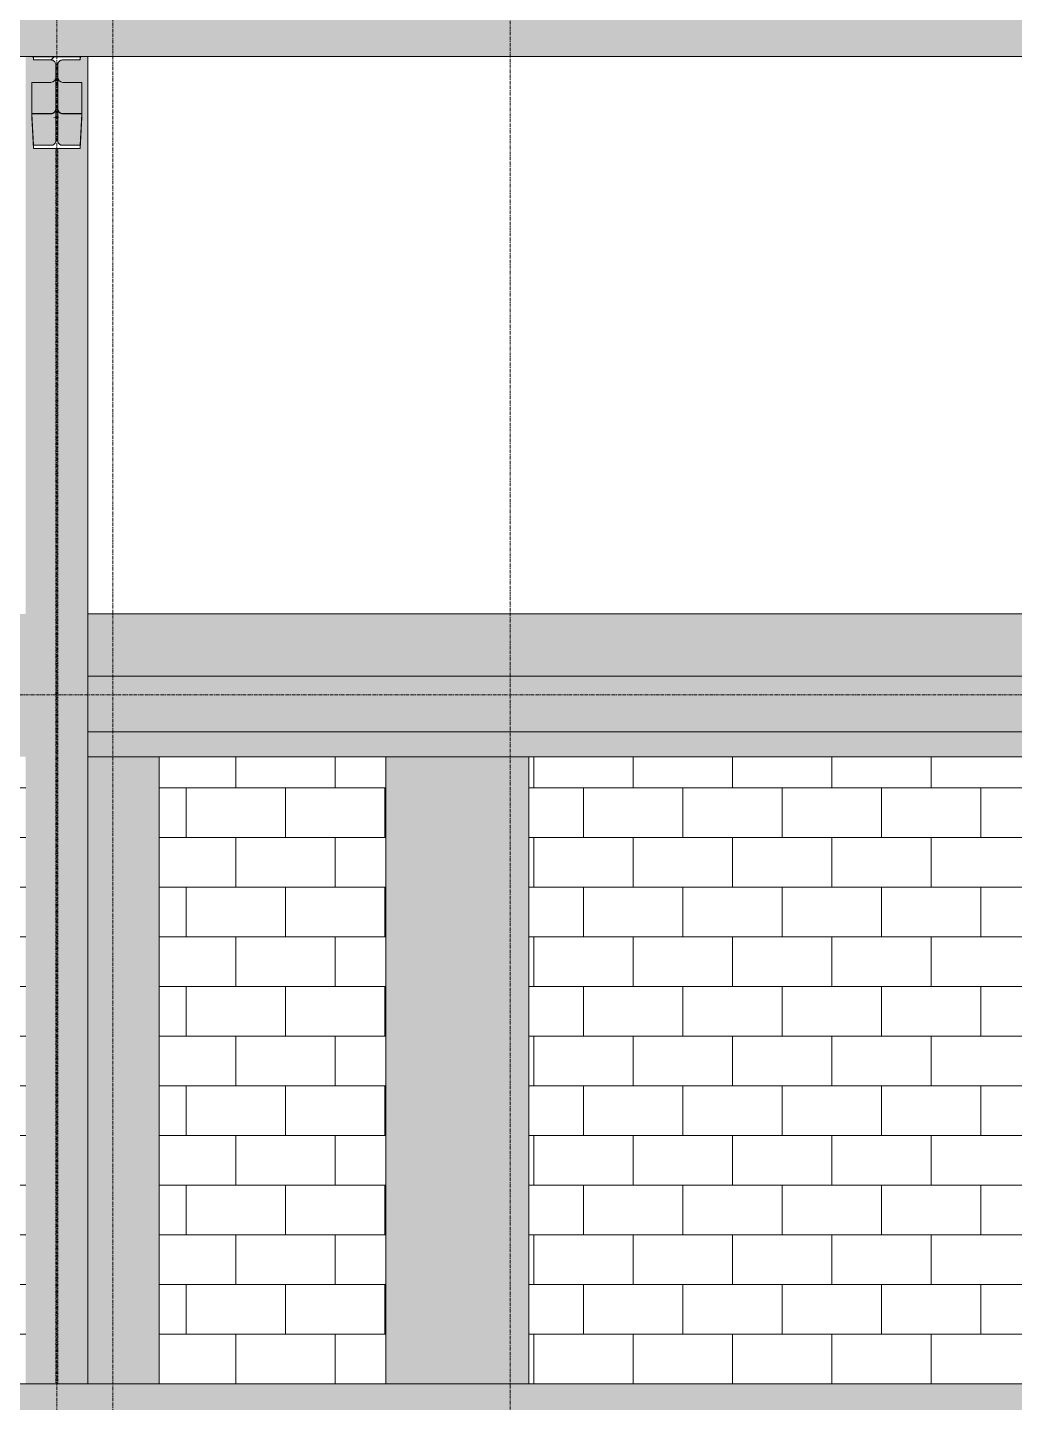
# Model space of a CAD drawing. Header units: inches. Extents: x 1352 to 6578, y -201 to 490.
# Drawn here: x 2707.5 to 2866.4, y -3 to 218.5 of the extents above; entities that cross this region are included whole.
import ezdxf

# ---------------------------------------------------------------- set-up
doc = ezdxf.new("R2010")
doc.units = ezdxf.units.IN
doc.header["$MEASUREMENT"] = 0
doc.linetypes.add('Grid Line 1_2_', pattern=[0.875, 0.5, -0.125, 0.125, -0.125])
doc.linetypes.add('Hidden 1_8_', pattern=[0.1875, 0.125, -0.0625])
for name, color, linetype, lineweight in [('A-FLOR-LEVL', 51, 'Continuous', 9), ('A-ROOF', 132, 'Continuous', 13), ('A-ROOF-PATT', 132, 'Continuous', 9), ('A-WALL', 113, 'Continuous', 13), ('A-WALL-PATT', 111, 'Continuous', 13), ('C-BLDG-PADS', 91, 'Continuous', 13), ('S-BEAM', 12, 'Continuous', 13), ('S-COLS', 52, 'Continuous', 13), ('S-GRID', 1, 'Continuous', 9)]:
    doc.layers.add(name, color=color, linetype=linetype, lineweight=lineweight)
pattern_1 = [(50, (2839.867, 132.76), (27.5427, -2.40992), [2.88, -31.68]), (355, (2839.867, 132.76), (-5.32784, 28.88427), [2.304, -25.344]), (100.451, (2842.163, 132.558), (22.2153, 26.47393), [2.448, -26.924]), (46.184, (2839.867, 140.44), (40.9819, -6.3564), [4.32, -47.52]), (96.636, (2843.283, 139.91), (35.8907, 37.4062), [3.671, -40.386]), (351.184, (2839.867, 140.44), (35.891, 37.4062), [3.456, -38.016]), (21, (2843.707, 138.52), (22.92104, -15.46073), [2.88, -31.68]), (326, (2843.707, 138.52), (9.34353, 27.84574), [2.304, -25.344]), (71.451, (2845.617, 137.23), (32.26477, 12.3844), [2.448, -26.924]), (37.5, (2839.867, 132.759), (0.466855, 12.78271), [1.267, -23.77, 1.267, -24.461, -25.44]), (37.5, (2839.867, 132.759), (0.466855, 12.78271), [-50.765, 1.267, -24.173]), (7.5, (2839.867, 132.759), (10.10159, 15.14509), [1.267, -13.402, 1.267, -23.194, -9.696]), (7.5, (2839.867, 132.759), (10.10159, 15.14509), [-39.13, 1.267, -8.429]), (327.5, (2831.304, 132.759), (20.49916, -0.86578), [1.267, -8.333, 1.267, -28.685, -39.744]), (327.5, (2831.304, 132.759), (20.49916, -0.86578), [-39.552, 1.267, -38.477]), (317.5, (2827.464, 132.759), (22.39478, 3.8443), [1.267, -11.213, 1.267, -18.624, -28.224]), (317.5, (2827.464, 132.759), (22.39478, 3.8443), [-32.371, 1.267, -26.957])]

# ---------------------------------------------------------------- blocks, each defined once
blk = doc.blocks.new('Conc Beam - Conc Beam-1196117-BUILDING SECTION - EAST_WEST - LOOKING SOUTH')
at = {"layer": 'S-BEAM', "lineweight": 9}
h = blk.add_hatch(dxfattribs=at)
h.set_pattern_fill('FP_2', color=9, style=0, pattern_type=2)
h.set_pattern_definition(pattern_1)
h.paths.add_polyline_path([(3003.2, 105), (3003.2, 114), (2717.2, 114), (2717.2, 105), (2995.35, 105)], flags=0)
h.paths.add_polyline_path([(1946.2, 105), (2059.2, 105), (2059.2, 114), (1946.2, 114)], flags=0)
h.paths.add_polyline_path([(2069.2, 105), (2383.2, 105), (2383.2, 114), (2069.2, 114)], flags=0)
h.paths.add_polyline_path([(2707.2, 105), (2707.2, 114), (2393.2, 114), (2393.2, 105), (2702.7, 105)], flags=0)
h = blk.add_hatch(dxfattribs=at)
h.set_pattern_fill('FP_1', color=9, style=0, pattern_type=2)
h.set_pattern_definition([(15.684, (2839.867, 266.494), (27.54289, -0.567414), [1.923, -21.151]), (358.819, (2839.867, 266.494), (-5.32787, 6.80526), [2.296, -25.253]), (128.059, (2842.163, 266.446), (22.21534, 6.23736), [0.72, -7.923]), (13.796, (2839.867, 268.303), (40.98236, -1.49731), [3.08, -33.877]), (116.279, (2843.283, 268.178), (35.8904, 8.813), [0.958, -10.541]), (357.907, (2839.867, 268.303), (35.89081, 8.81309), [3.417, -37.592]), (5.168, (2843.707, 267.851), (22.92125, -3.642143), [2.7, -29.697]), (350.97, (2843.707, 267.851), (9.343534, 6.56083), [1.934, -21.275]), (35.075, (2845.617, 267.547), (32.26462, 2.91765), [0.951, -10.465]), (10.247, (2839.867, 266.494), (0.466623, 3.012051), [1.022, -19.163, 1.022, -19.721, -20.51]), (10.247, (2839.867, 266.494), (0.466623, 3.012051), [-40.927, 1.022, -19.488]), (1.777, (2839.867, 266.494), (10.102217, 3.567981), [1.257, -13.293, 1.257, -23.006, -9.618]), (1.777, (2839.867, 266.494), (10.102217, 3.567981), [-38.813, 1.257, -8.361]), (351.464, (2831.304, 266.494), (20.4988025, -0.203912), [1.081, -7.107, 1.081, -24.464, -33.895]), (351.464, (2831.304, 266.494), (20.4988025, -0.203912), [-33.731, 1.081, -32.814]), (347.818, (2827.464, 266.494), (22.394407, 0.90578), [0.956, -8.457, 0.956, -14.047, -21.288]), (347.818, (2827.464, 266.494), (22.394407, 0.90578), [-24.416, 0.956, -20.333])])
h.paths.add_polyline_path([(3003.2, 101), (3003.2, 105), (2717.2, 105), (2717.2, 101), (2995.35, 101)], flags=0)
h.paths.add_polyline_path([(1946.2, 101), (2059.2, 101), (2059.2, 105), (1946.2, 105)], flags=0)
h.paths.add_polyline_path([(2069.2, 101), (2383.2, 101), (2383.2, 105), (2069.2, 105)], flags=0)
h.paths.add_polyline_path([(2707.2, 101), (2707.2, 105), (2393.2, 105), (2393.2, 101), (2702.7, 101)], flags=0)
at = {"layer": 'S-BEAM', "color": 8, "lineweight": 9}
for p, q in [((2717.2, 114), (3003.2, 114)), ((3003.2, 105), (2717.2, 105)), ((3003.2, 101), (2717.2, 101))]:
    blk.add_line(p, q, dxfattribs=at)
blk = doc.blocks.new('W-Wide Flange - GIRDER - T_B_D_ - 2-V11-BUILDING SECTION - EAST_WEST - LOOKING SOUTH')
at = {"layer": 'S-BEAM', "lineweight": 9}
for points in [[(2384.18, 204.59), (2387.24, 204.62), (2387.24, 209.62), (2384.18, 209.62), (2384.18, 204.59)], [(2387.24, 204.59), (2387.44, 204.62), (2387.73, 204.77), (2387.87, 204.92), (2387.93, 204.99), (2388.01, 205.19), (2388.04, 205.39), (2388.01, 210.21), (2387.84, 209.9), (2387.8, 209.85), (2387.64, 209.72), (2387.44, 209.64), (2387.24, 209.62), (2387.24, 204.62)], [(2389.17, 204.59), (2389.15, 209.62), (2388.96, 209.64), (2388.77, 209.72), (2388.56, 209.9), (2388.48, 210.02), (2388.4, 210.21), (2388.37, 210.21), (2388.4, 205.19), (2388.54, 204.92), (2388.68, 204.77), (2388.77, 204.7), (2389, 204.62), (2389.15, 204.6)], [(2392.23, 204.59), (2392.23, 209.62), (2389.17, 209.62), (2389.17, 204.59), (2392.23, 204.59)]]:
    blk.add_hatch(color=254, dxfattribs=at).paths.add_polyline_path(points, flags=0)
h = blk.add_hatch(color=254, dxfattribs=at)
h.paths.add_polyline_path([(2388.44, 204.02), (2388.44, 204.04), (2388.39, 204.34), (2388.47, 204.3), (2388.49, 204.34), (2388.52, 204.38), (2388.59, 204.38), (2388.49, 204.68), (2388.53, 204.7), (2388.4, 205.09), (2388.46, 204.99), (2388.56, 204.82), (2388.72, 204.68), (2388.89, 204.59), (2389.03, 204.55), (2389.49, 204.54), (2392.23, 204.54), (2392.23, 204.59), (2388.96, 204.62), (2388.68, 204.77), (2388.52, 204.94), (2388.42, 205.13), (2388.4, 205.19), (2388.37, 205.18), (2388.39, 204.02)], flags=0)
h.paths.add_polyline_path([(2387.93, 204.02), (2388.04, 204.02), (2388.01, 205.19), (2387.87, 204.92), (2387.72, 204.76), (2387.49, 204.64), (2387.29, 204.6), (2387.24, 204.59), (2384.18, 204.59), (2384.18, 204.54), (2387.44, 204.56), (2387.73, 204.71), (2387.88, 204.87), (2387.96, 205.01), (2387.99, 204.99), (2387.91, 204.77), (2387.92, 204.69), (2387.96, 204.65), (2387.9, 204.44), (2387.95, 204.45), (2387.99, 204.46), (2387.91, 204.19), (2387.85, 204.02), (2387.93, 204.09), (2387.93, 204.02)], flags=0)
h.paths.add_polyline_path([(2387.93, 204.09), (2387.91, 204.13), (2388.01, 204.27), (2388.01, 204.22), (2387.95, 204.11)], flags=0)
at = {"layer": 'S-BEAM', "color": 8, "lineweight": 9}
for p, q in [((2388.04, 212.61), (2388.04, 205.39)), ((2388.37, 205.39), (2388.37, 212.61)), ((2384.18, 209.62), (2387.24, 209.62)), ((2384.18, 209.62), (2384.18, 204.59)), ((2389.17, 209.62), (2392.23, 209.62)), ((2392.23, 204.59), (2392.23, 209.62)), ((2387.24, 204.59), (2384.18, 204.59)), ((2384.18, 204.59), (2384.18, 204.02)), ((2387.93, 204.02), (2388.04, 204.02)), ((2388.37, 204.02), (2388.45, 204.02)), ((2392.23, 204.59), (2389.17, 204.59)), ((2392.23, 204.02), (2392.23, 204.59))]:
    blk.add_line(p, q, dxfattribs=at)
for centre, start_param, end_param in [((2387.24, 210.42), 4.712389, 6.283185), ((2389.17, 210.42), 3.141593, 4.712389), ((2387.24, 205.39), 4.712389, 6.283185), ((2389.17, 205.39), 3.141593, 4.712389)]:
    blk.add_ellipse(centre, major_axis=(0.8, 0), ratio=0.999783, start_param=start_param, end_param=end_param, dxfattribs=at)
blk = doc.blocks.new('W-Wide Flange-Column - W10X49-1602557-BUILDING SECTION - EAST_WEST - LOOKING SOUTH')
at = {"layer": 'S-COLS', "color": 8, "linetype": 'Hidden 1_8_', "lineweight": 9}
for p, q in [((2064.05, 201.97), (2064.05, 200.21)), ((2064.36, 200.21), (2064.36, 201.97)), ((2064.05, 198.97), (2064.05, 0)), ((2064.36, 0), (2064.36, 198.97))]:
    blk.add_line(p, q, dxfattribs=at)

msp = doc.modelspace()

# ---------------------------------------------------------------- hatches: boundary and pattern name
at = {"layer": 'A-ROOF'}
h = msp.add_hatch(color=8, dxfattribs=at)
h.paths.add_polyline_path([(2451.86324, 114), (2707.20325, 114), (2707.20325, 124), (2393.20325, 124), (2393.20325, 114), (2410.05637, 114)], flags=0)
h.paths.add_polyline_path([(1946.20325, 114), (2059.20325, 114), (2059.20325, 124), (1942.39075, 124), (1942.39075, 114)], flags=0)
h.paths.add_polyline_path([(3003.20325, 114), (3003.20325, 124), (2717.20325, 124), (2717.20325, 114), (2995.35262, 114)], flags=0)
h.paths.add_polyline_path([(2069.20325, 114), (2383.20325, 114), (2383.20325, 124), (2069.20325, 124)], flags=0)
at = {"layer": 'A-ROOF-PATT'}
h = msp.add_hatch(dxfattribs=at)
h.set_pattern_fill('FP_5', color=8, style=0, pattern_type=2)
h.set_pattern_definition([(161.57, (2840.347, 133.239), (-3.8399538, -1.54e-05), [0, -27.322, 3.034, 0]), (18.43, (2839.387, 133.239), (-3.8399538, 1.54e-05), [0, -27.322, 3.034, 0]), (108.43, (2840.347, 133.239), (1.919622, -9.6005246), [9.106, -21.25]), (71.57, (2839.387, 133.239), (1.919622, 9.6005246), [9.106, -21.25])])
h.paths.add_polyline_path([(3105.2563, 213.77444), (3105.45325, 213.77444), (3105.45325, 221.77617), (1585.45325, 221.77617), (1585.45325, 213.77444), (3074.20325, 213.77444)], flags=0)
at = {"layer": 'A-WALL'}
msp.add_hatch(color=254, dxfattribs=at).paths.add_polyline_path([(2786.31824, 0), (2788.20325, 0), (2788.20325, 101), (2765.20325, 101), (2765.20325, 0)], flags=0)
at = {"layer": 'A-WALL-PATT', "lineweight": 9}
h = msp.add_hatch(dxfattribs=at)
h.set_pattern_fill('FP_7', color=9, style=0, pattern_type=2)
h.set_pattern_definition([(0, (3205.016, 0), (0, 8), []), (90, (3205.016, 0), (-8, 8), [8, -8])])
h.paths.add_polyline_path([(3016.20319, -6.00628), (3016.17187, -6), (3005.80434, -6.00628)], flags=0)
h.paths.add_polyline_path([(2735.53637, 0), (2765.20325, 0), (2765.20325, 101), (2728.70325, 101), (2728.70325, 0)], flags=0)
h.paths.add_polyline_path([(1950.18074, 0), (2059.20325, 0), (2059.20325, 101), (1949.89075, 101), (1949.89075, 0)], flags=0)
h.paths.add_polyline_path([(2953.54574, 0), (2980.20325, 0), (2980.20325, 101), (2884.70325, 101), (2884.70325, 0)], flags=0)
h.paths.add_polyline_path([(2788.20325, 0), (2869.70325, 0), (2869.70325, 101), (2788.20325, 101), (2788.20325, 100.65548)], flags=0)
h.paths.add_polyline_path([(2707.20325, 0), (2707.20325, 101), (2573.20325, 101), (2573.20325, 0), (2702.70449, 0)], flags=0)
h.paths.add_polyline_path([(2117.40824, 0), (2120.20325, 0), (2120.20325, 101), (2104.70325, 101), (2104.70325, 0)], flags=0)
h.paths.add_polyline_path([(2550.20325, 0), (2550.20325, 101), (2416.70325, 101), (2416.70325, 0), (2451.86324, 0)], flags=0)
h.paths.add_polyline_path([(2143.20325, 0), (2245.70325, 0), (2245.70325, 101), (2143.20325, 101), (2143.20325, 100.65548)], flags=0)
h.paths.add_polyline_path([(2260.70325, 0), (2335.20325, 0), (2335.20325, 101), (2260.70325, 101), (2260.70325, 100.65548)], flags=0)
h.paths.add_polyline_path([(2358.20325, 0), (2383.20325, 0), (2383.20325, 101), (2358.20325, 101), (2358.20325, 100.65548)], flags=0)
h.paths.add_polyline_path([(2393.20325, 0), (2401.70325, 0), (2401.70325, 101), (2393.20325, 101), (2393.20325, 44.26948)], flags=0)
h.paths.add_polyline_path([(2069.20325, 0), (2089.70325, 0), (2089.70325, 101), (2069.20325, 101), (2069.20325, 44.26948)], flags=0)
at = {"layer": 'C-BLDG-PADS', "lineweight": 9}
h = msp.add_hatch(dxfattribs=at)
h.set_pattern_fill('FP_2', style=0, pattern_type=2)
h.set_pattern_definition(pattern_1)
h.paths.add_polyline_path([(2117.40824, -6), (3016.20325, -6), (3016.20325, 0), (1587.20325, 0), (1587.20325, -6), (2075.60137, -6)], flags=0)
at = {"layer": 'S-BEAM'}
for points in [[(2708.43315, 213.22333), (2708.42874, 213.77444), (2708.37549, 213.73443), (2708.43313, 213.22355)], [(2715.97335, 213.22333), (2716.03552, 213.77444), (2715.97338, 213.73443), (2715.97338, 213.42748)], [(2710.54337, 199.48525), (2711.29074, 199.50436), (2711.23575, 204.53526), (2708.17825, 204.53526), (2708.4338, 199.48525)], [(2713.11555, 199.48525), (2715.97271, 199.48525), (2716.22825, 204.53526), (2713.17075, 204.53526), (2713.11576, 199.50436)], [(2708.43382, 198.97406), (2708.4338, 199.48525), (2708.4338, 198.97453)]]:
    msp.add_hatch(color=9, dxfattribs=at).paths.add_polyline_path(points, flags=0)
at = {"layer": 'S-BEAM', "lineweight": 9}
h = msp.add_hatch(dxfattribs=at)
h.set_pattern_fill('FP_14', color=8, style=0, pattern_type=2)
h.set_pattern_definition([(45, (2839.867, 132.759), (-9.5035, 9.5035), []), (45, (2839.867, 147.159), (-9.5035, 9.5035), [])])
h.paths.add_polyline_path([(2715.97268, 198.97406), (2715.97268, 199.48525), (2712.88052, 199.5273), (2712.64029, 199.65177), (2712.429, 199.91709), (2712.35365, 200.2477), (2712.37281, 212.63085), (2712.52001, 212.93646), (2712.78516, 213.1479), (2713.11569, 213.22333), (2715.97335, 213.22333), (2715.97338, 213.73443), (2708.43313, 213.73443), (2708.43315, 213.22333), (2711.52592, 213.18129), (2711.76606, 213.05694), (2711.97742, 212.79173), (2712.05282, 212.46118), (2712.03375, 200.07802), (2711.88662, 199.77231), (2711.62152, 199.56075), (2711.29095, 199.48525), (2708.43382, 199.48525), (2708.43382, 198.97406)], flags=0)
at = {"layer": 'S-BEAM'}
h = msp.add_hatch(color=9, dxfattribs=at)
h.paths.add_polyline_path([(2711.93594, 200.55607), (2712.02309, 200.68587), (2711.97992, 200.66573), (2711.94003, 200.56627)], flags=0)
h.paths.add_polyline_path([(2711.85379, 201.33443), (2711.89142, 201.31526), (2711.85242, 201.3313)], flags=0)
h.paths.add_polyline_path([(2711.81645, 201.81147), (2711.84493, 201.77711), (2711.77713, 201.68766)], flags=0)
h.paths.add_polyline_path([(2711.90675, 203.29402), (2711.82304, 203.23945), (2711.8538, 203.28072), (2711.90032, 203.2924)], flags=0)
h.paths.add_polyline_path([(2711.81029, 203.99353), (2711.76362, 203.87987), (2711.70997, 203.91474), (2711.76362, 203.98585)], flags=0)
h.paths.add_polyline_path([(2711.29095, 199.48525), (2711.62169, 199.56086), (2711.8867, 199.77254), (2712.02157, 200.2477), (2711.97992, 200.27991), (2711.8968, 200.2193), (2711.92768, 200.40224), (2711.98104, 200.72128), (2711.96601, 200.88961), (2711.93458, 200.9274), (2711.90083, 200.9517), (2711.78292, 200.88271), (2711.84979, 200.99704), (2711.90083, 201.04733), (2712.01205, 201.34697), (2711.9622, 201.47609), (2711.93238, 201.4919), (2711.90641, 201.55734), (2711.90641, 201.63882), (2711.93578, 201.74546), (2711.94859, 202.21266), (2711.89787, 202.20441), (2711.86146, 202.2281), (2711.89787, 202.34769), (2711.9622, 202.41244), (2711.9622, 202.53454), (2711.8883, 202.49359), (2711.84979, 202.50712), (2711.8541, 202.56723), (2711.97016, 202.84114), (2711.94853, 202.84114), (2711.92718, 202.88963), (2712.00734, 203.32049), (2711.92429, 203.22173), (2711.92788, 203.38921), (2711.90032, 203.41483), (2711.87255, 203.4387), (2711.8478, 203.48741), (2711.83069, 203.47251), (2711.90032, 203.68337), (2711.95142, 203.77786), (2711.99662, 204.01975), (2711.88211, 203.87203), (2711.83069, 203.86808), (2711.84979, 203.90356), (2711.92679, 204.02436), (2711.8864, 204.0533), (2711.82415, 204.02781), (2711.90594, 204.30085), (2711.86733, 204.33046), (2711.92474, 204.49183), (2711.9653, 204.67281), (2711.90801, 204.67281), (2711.87902, 204.70178), (2711.99099, 205.02019), (2711.95317, 204.99454), (2711.847, 204.82889), (2711.69005, 204.68407), (2711.52034, 204.59463), (2711.29095, 204.54253), (2711.23575, 204.53526), (2711.29074, 199.50436)], flags=0)
h.paths.add_polyline_path([(2711.66008, 199.86095), (2711.78076, 200.00041), (2711.69506, 199.897)], flags=0)
h.paths.add_polyline_path([(2711.61946, 200.34174), (2711.68894, 200.42989), (2711.68894, 200.3863), (2711.62152, 200.34307)], flags=0)
h.paths.add_polyline_path([(2711.74511, 200.42232), (2711.90083, 200.68623), (2711.76599, 200.44754)], flags=0)
h.paths.add_polyline_path([(2711.73812, 201.81504), (2711.81668, 201.95253), (2711.82293, 201.89279), (2711.77713, 201.8508)], flags=0)
h.paths.add_polyline_path([(2711.9062, 202.21371), (2711.8883, 202.26981), (2711.89787, 202.2159)], flags=0)
h.paths.add_polyline_path([(2711.94489, 202.56723), (2712.00664, 202.60591), (2711.96663, 202.62336), (2711.95964, 202.60532)], flags=0)
h.paths.add_polyline_path([(2711.92429, 203.22173), (2712.00734, 203.32049), (2711.97093, 203.34946), (2711.93887, 203.26167)], flags=0)
h.paths.add_polyline_path([(2711.92718, 203.48591), (2712.01959, 203.63518), (2711.98183, 203.6399), (2711.93045, 203.49513)], flags=0)
h.paths.add_polyline_path([(2711.93045, 203.5594), (2711.99791, 203.73614), (2711.96862, 203.7082), (2711.95109, 203.63987)], flags=0)
h.paths.add_polyline_path([(2711.93297, 204.08987), (2712.01204, 204.26642), (2711.97989, 204.26642), (2711.90594, 204.11556)], flags=0)
h.paths.add_polyline_path([(2711.95763, 204.26733), (2712.01218, 204.33228), (2711.97594, 204.33228)], flags=0)
h = msp.add_hatch(color=9, dxfattribs=at)
h.paths.add_polyline_path([(2712.5901, 203.72193), (2712.75105, 203.53544), (2712.64298, 203.65849)], flags=0)
h.paths.add_polyline_path([(2712.4807, 203.85155), (2712.52616, 203.85155), (2712.48246, 203.84947)], flags=0)
h.paths.add_polyline_path([(2712.54938, 203.30718), (2712.50708, 203.29822), (2712.54732, 203.30797)], flags=0)
h.paths.add_polyline_path([(2712.50708, 203.44656), (2712.46552, 203.44656), (2712.50472, 203.44739)], flags=0)
h.paths.add_polyline_path([(2712.42238, 201.24726), (2712.50106, 201.17657), (2712.45866, 201.17657)], flags=0)
h.paths.add_polyline_path([(2713.11555, 199.48525), (2713.15621, 204.53718), (2712.82035, 204.62188), (2712.68317, 204.70961), (2712.53138, 204.86554), (2712.42449, 205.06417), (2712.42401, 204.96779), (2712.4981, 204.76953), (2712.47793, 204.70744), (2712.44521, 204.6822), (2712.48772, 204.5732), (2712.60152, 204.32451), (2712.46479, 204.46388), (2712.49477, 204.34116), (2712.46479, 204.30837), (2712.43635, 204.27477), (2712.39495, 204.34116), (2712.42531, 204.08987), (2712.45778, 203.80729), (2712.43635, 203.75075), (2712.45852, 203.61607), (2712.43281, 203.56668), (2712.57353, 203.11238), (2712.48238, 203.18519), (2712.46768, 203.05039), (2712.39006, 203.06738), (2712.39006, 202.94524), (2712.51934, 202.61184), (2712.5016, 202.21136), (2712.4251, 202.31136), (2712.51422, 201.88695), (2712.50011, 201.85405), (2712.56278, 201.66113), (2712.48995, 201.70416), (2712.48798, 201.5121), (2712.41196, 201.63687), (2712.44652, 201.43235), (2712.49595, 201.28156), (2712.39497, 201.43235), (2712.4888, 200.88282), (2712.44016, 200.85634), (2712.52284, 200.69284), (2712.55025, 200.68926), (2712.55025, 200.58036), (2712.50226, 200.63749), (2712.43579, 200.68543), (2712.49416, 200.33134), (2712.42787, 200.35991), (2712.5197, 200.10397), (2712.37791, 200.33134), (2712.429, 200.04795), (2712.4714, 199.99442), (2712.50967, 199.80133), (2712.57731, 199.71484), (2712.78507, 199.56075), (2712.94624, 199.50436)], flags=0)
h.paths.add_polyline_path([(2712.72121, 200.45498), (2712.66562, 200.55617), (2712.67678, 200.55496)], flags=0)
h.paths.add_polyline_path([(2712.6984, 200.71124), (2712.5912, 200.77667), (2712.6967, 200.77667), (2712.69778, 200.73517)], flags=0)
at = {"layer": 'S-COLS'}
h = msp.add_hatch(color=9, dxfattribs=at)
h.paths.add_polyline_path([(2717.20325, 0), (2717.20325, 213.77444), (2716.03101, 213.73443), (2715.97335, 213.22333), (2712.88059, 213.18129), (2712.64049, 213.05694), (2712.4292, 212.79196), (2712.42912, 212.79173), (2712.37075, 212.61259), (2712.39801, 210.20821), (2712.56385, 209.90336), (2712.60507, 209.84965), (2712.77075, 209.72255), (2713.00208, 209.63759), (2713.17075, 209.61539), (2716.22864, 209.61539), (2716.22825, 203.96039), (2715.94684, 198.97406), (2708.4338, 198.97453), (2708.17786, 204.59463), (2708.17786, 209.61539), (2711.44281, 209.64264), (2711.63575, 209.72255), (2711.84266, 209.90336), (2711.92857, 210.0153), (2712.00849, 210.20821), (2712.03575, 210.41522), (2712.03367, 212.63085), (2711.88645, 212.93646), (2711.62126, 213.1479), (2711.29081, 213.22333), (2708.43313, 213.22355), (2708.37098, 213.77444), (2707.20325, 213.77444), (2707.20325, 0)], flags=0)
h.paths.add_polyline_path([(2712.47454, 200.54971), (2712.38655, 200.68926), (2712.42883, 200.66054), (2712.45788, 200.59011)], flags=0)
h.paths.add_polyline_path([(2712.59771, 200.56349), (2712.72121, 200.45498), (2712.65369, 200.55745), (2712.61697, 200.56141)], flags=0)
h.paths.add_polyline_path([(2712.5197, 199.77254), (2712.38481, 200.2477), (2712.43008, 200.21202), (2712.52562, 200.06155), (2712.49392, 200.15675), (2712.45508, 200.39677), (2712.47454, 200.41842), (2712.42615, 200.7192), (2712.46676, 200.7192), (2712.55025, 200.58036), (2712.58766, 200.59011), (2712.50226, 200.69553), (2712.48832, 200.7192), (2712.43838, 200.88988), (2712.48047, 200.90734), (2712.44472, 201.13178), (2712.42745, 201.38384), (2712.44652, 201.43235), (2712.42745, 201.61144), (2712.49419, 201.5121), (2712.53487, 201.66113), (2712.53367, 201.71413), (2712.50011, 201.85405), (2712.51746, 201.98047), (2712.46768, 202.17346), (2712.5016, 202.21136), (2712.50883, 202.21288), (2712.46768, 202.80025), (2712.38924, 202.94678), (2712.41945, 203.05363), (2712.4915, 203.06738), (2712.50708, 203.16367), (2712.50472, 203.22308), (2712.4807, 203.33952), (2712.50708, 203.37748), (2712.5016, 203.4657), (2712.53317, 203.50207), (2712.44376, 203.73614), (2712.43635, 203.79357), (2712.47943, 203.8569), (2712.43635, 204.01975), (2712.36633, 204.01975), (2712.38586, 200.04058), (2712.50163, 199.80133)], flags=0)
h.paths.add_polyline_path([(2711.83024, 203.2748), (2711.72146, 203.18453), (2711.75606, 203.18453), (2711.82304, 203.26605)], flags=0)
h.paths.add_polyline_path([(2711.90675, 203.29402), (2711.82292, 203.23887), (2711.8538, 203.23292), (2711.90032, 203.28659)], flags=0)
h.paths.add_polyline_path([(2711.94489, 202.56723), (2711.98255, 202.56723), (2711.9622, 202.57807)], flags=0)
h.paths.add_polyline_path([(2711.95337, 202.374), (2711.8883, 202.31625), (2711.93694, 202.34769)], flags=0)
h.paths.add_polyline_path([(2711.85122, 201.91872), (2711.79736, 201.91872), (2711.84421, 201.9123), (2711.84979, 201.91742)], flags=0)
h.paths.add_polyline_path([(2711.81645, 201.81147), (2711.85122, 201.78541), (2711.81668, 201.81147)], flags=0)
h.paths.add_polyline_path([(2711.9622, 202.04187), (2711.83115, 201.85684), (2711.88429, 201.91872), (2711.94859, 202.02035)], flags=0)
h.paths.add_polyline_path([(2711.85379, 201.33443), (2711.89142, 201.31526), (2711.85988, 201.33406)], flags=0)
h.paths.add_polyline_path([(2711.91942, 200.88082), (2711.77861, 200.67964), (2711.88409, 200.8277), (2711.90083, 200.85286)], flags=0)
h.paths.add_polyline_path([(2711.93552, 199.91684), (2711.97739, 199.91709), (2712.05282, 200.25918), (2711.99798, 204.01975), (2711.90032, 203.68337), (2711.84979, 203.59144), (2711.8864, 203.52104), (2711.89297, 203.48129), (2711.90032, 203.41483), (2711.9259, 203.38026), (2711.90675, 203.12054), (2711.98094, 203.22173), (2711.89787, 202.74279), (2711.96663, 202.78992), (2711.91332, 202.64137), (2711.78823, 202.45767), (2711.86884, 202.50963), (2712.02182, 202.76586), (2711.94563, 202.34769), (2711.95337, 202.21962), (2711.93421, 202.13353), (2711.98862, 202.18828), (2711.94171, 201.68311), (2711.90641, 201.57162), (2711.95941, 201.58732), (2711.97467, 201.49089), (2711.99805, 201.30596), (2711.84979, 200.99704), (2711.8088, 200.98781), (2711.82066, 200.90028), (2711.95019, 201.00646), (2711.93458, 200.9274), (2711.96601, 200.88961), (2711.97992, 200.89224), (2711.96196, 200.65136), (2711.93594, 200.39278), (2711.90083, 200.21667), (2711.94682, 200.2193), (2712.02578, 200.36393), (2711.97739, 200.05184), (2711.93538, 199.93687)], flags=0)
h.paths.add_polyline_path([(2711.61946, 200.34174), (2711.68894, 200.42989), (2711.65064, 200.40224), (2711.62152, 200.34574)], flags=0)
h.paths.add_polyline_path([(2712.6984, 200.71124), (2712.67157, 200.78082), (2712.5912, 200.77667), (2712.69656, 200.71236)], flags=0)
h.paths.add_polyline_path([(2712.71126, 201.37269), (2712.68409, 201.45834), (2712.68409, 201.40823), (2712.69511, 201.39381)], flags=0)
h.paths.add_polyline_path([(2712.48204, 203.33316), (2712.41319, 203.43321), (2712.45438, 203.39945), (2712.4807, 203.33636)], flags=0)
h.paths.add_polyline_path([(2712.58587, 203.18833), (2712.5016, 203.32561), (2712.50734, 203.29786), (2712.58244, 203.19311)], flags=0)
h.paths.add_polyline_path([(2711.92429, 203.22173), (2711.98544, 203.38921), (2711.98183, 203.29016), (2711.93887, 203.23907)], flags=0)
h.paths.add_polyline_path([(2712.50708, 203.44656), (2712.45262, 203.47339), (2712.49891, 203.46507), (2712.50472, 203.45191)], flags=0)
h.paths.add_polyline_path([(2712.00607, 203.7082), (2711.97579, 203.73614), (2711.99791, 203.73614)], flags=0)
h.paths.add_polyline_path([(2711.8864, 203.77786), (2711.95353, 204.01975), (2711.924, 203.99479), (2711.86153, 203.84945), (2711.88764, 203.87987), (2711.91033, 203.84748)], flags=0)
h.paths.add_polyline_path([(2711.76362, 203.87987), (2711.76362, 203.98585), (2711.71666, 203.93537), (2711.7313, 203.88528)], flags=0)
msp.add_hatch(color=254, dxfattribs=at).paths.add_polyline_path([(2728.70325, 0), (2728.70325, 101), (2717.20325, 101), (2717.20325, 0), (2728.66174, 0)], flags=0)

# ---------------------------------------------------------------- linework, layer by layer
at = {"layer": 'A-FLOR-LEVL', "linetype": 'Grid Line 1_2_'}
for p, q in [((1351.78416, 111), (4220.88543, 111)), ((1351.78416, 0), (4220.88543, 0))]:
    msp.add_line(p, q, dxfattribs=at)
at = {"layer": 'A-ROOF', "lineweight": 9}
msp.add_line((1585.45325, 213.77444), (3105.45325, 213.77444), dxfattribs=at)
at = {"layer": 'A-ROOF', "color": 8, "lineweight": 9}
msp.add_line((3003.20325, 114), (2717.20325, 114), dxfattribs=at)
at = {"layer": 'A-WALL', "color": 8, "lineweight": 9}
for p, q in [((2717.20325, 124), (3003.20325, 124)), ((2765.20325, 101), (2765.20325, 0)), ((2788.20325, 0), (2788.20325, 101))]:
    msp.add_line(p, q, dxfattribs=at)
at = {"layer": 'C-BLDG-PADS', "lineweight": 9}
msp.add_line((3212.45325, 0), (1448.49824, 0), dxfattribs=at)
at = {"layer": 'S-BEAM', "color": 8, "lineweight": 9}
for p, q in [((2708.43315, 213.22333), (2708.37098, 213.77444)), ((2712.03575, 205.33509), (2712.03575, 212.61276)), ((2712.37075, 212.61259), (2712.37075, 205.33509)), ((2715.97335, 213.22333), (2716.03552, 213.77444)), ((2708.4338, 199.48525), (2708.17825, 204.53526)), ((2708.17825, 203.96039), (2708.17825, 204.53526)), ((2708.17825, 204.53526), (2711.23575, 204.53526)), ((2708.43382, 198.97406), (2708.17825, 203.96039)), ((2711.79669, 203.96039), (2711.72477, 203.96039)), ((2711.96957, 203.96039), (2711.89602, 203.96039)), ((2712.04037, 203.96039), (2711.98855, 203.96039)), ((2712.45478, 203.96039), (2712.36613, 203.96039)), ((2713.17075, 204.53526), (2716.22825, 204.53526)), ((2715.97268, 198.97406), (2716.22825, 203.96039)), ((2716.22825, 204.53526), (2715.97271, 199.48525)), ((2716.22825, 204.53526), (2716.22825, 203.96039))]:
    msp.add_line(p, q, dxfattribs=at)
at = {"layer": 'S-BEAM', "lineweight": 9}
for p, q in [((2715.97338, 213.73443), (2708.43313, 213.73443)), ((2708.43313, 213.73443), (2708.43315, 213.22333)), ((2708.43315, 213.22333), (2711.29081, 213.22333)), ((2713.11569, 213.22333), (2715.97335, 213.22333)), ((2715.97335, 213.22333), (2715.97338, 213.73443)), ((2712.05282, 212.46118), (2712.05285, 200.2477)), ((2712.35365, 200.2477), (2712.35369, 212.46118)), ((2711.29095, 199.48525), (2708.4338, 199.48525)), ((2708.4338, 199.48525), (2708.43382, 198.97406)), ((2715.97271, 199.48525), (2713.11555, 199.48525)), ((2715.97268, 198.97406), (2715.97271, 199.48525)), ((2708.43382, 198.97406), (2715.97268, 198.97406))]:
    msp.add_line(p, q, dxfattribs=at)
at = {"layer": 'S-BEAM', "color": 8, "lineweight": 9}
for centre, start_param, end_param in [((2711.23575, 205.33509), 1.570796327, 3.141592654), ((2713.17075, 205.33509), 0, 1.570796327)]:
    msp.add_ellipse(centre, major_axis=(-0.8, 0), ratio=0.999783057, start_param=start_param, end_param=end_param, dxfattribs=at)
at = {"layer": 'S-BEAM', "lineweight": 9}
for points in [[(2711.29081, 213.22333), (2711.34879, 213.22317), (2711.46148, 213.21054), (2711.62449, 213.15356), (2711.77003, 213.06193), (2711.912, 212.92008), (2712.02384, 212.71687), (2712.05259, 212.54803), (2712.05282, 212.46118)], [(2712.35369, 212.46118), (2712.35385, 212.51916), (2712.36647, 212.63185), (2712.42342, 212.79487), (2712.51501, 212.94044), (2712.65682, 213.08245), (2712.86001, 213.19434), (2713.02885, 213.2231), (2713.11569, 213.22333)], [(2712.05285, 200.2477), (2712.05269, 200.18972), (2712.04008, 200.07702), (2711.98316, 199.91396), (2711.89162, 199.76834), (2711.74985, 199.62625), (2711.54667, 199.51427), (2711.37781, 199.48548), (2711.29095, 199.48525)], [(2713.11555, 199.48525), (2713.05756, 199.48541), (2712.94487, 199.49805), (2712.78184, 199.55508), (2712.63631, 199.64678), (2712.49438, 199.78871), (2712.38261, 199.99199), (2712.35388, 200.16085), (2712.35365, 200.2477)]]:
    msp.add_open_spline(points, degree=3, knots=[0, 0, 0, 0, 0.142857143, 0.285714286, 0.428571429, 0.571428571, 0.785714286, 1, 1, 1, 1], dxfattribs=at)
at = {"layer": 'S-COLS', "color": 8, "lineweight": 9}
for p, q in [((2717.20325, 0), (2717.20325, 213.77444)), ((2728.70325, 0), (2728.70325, 101))]:
    msp.add_line(p, q, dxfattribs=at)
at = {"layer": 'S-GRID', "linetype": 'Grid Line 1_2_'}
for p, q in [((2785.20325, -96), (2785.20325, 396)), ((2712.20325, -75.40835), (2712.20325, 346.81628)), ((2721.20325, -92), (2721.20325, 300))]:
    msp.add_line(p, q, dxfattribs=at)

# ---------------------------------------------------------------- block references
at = {"layer": 'S-BEAM', "color": 8, "lineweight": 9}
for name, p in [('W-Wide Flange - GIRDER - T_B_D_ - 2-V11-BUILDING SECTION - EAST_WEST - LOOKING SOUTH', (324, 0)), ('Conc Beam - Conc Beam-1196117-BUILDING SECTION - EAST_WEST - LOOKING SOUTH', (0, 0))]:
    msp.add_blockref(name, p, dxfattribs=at)
at = {"layer": 'S-COLS', "color": 8, "linetype": 'Hidden 1_8_', "lineweight": 9}
msp.add_blockref('W-Wide Flange-Column - W10X49-1602557-BUILDING SECTION - EAST_WEST - LOOKING SOUTH', (648, 0), dxfattribs=at)

doc.saveas('drawing.dxf')
